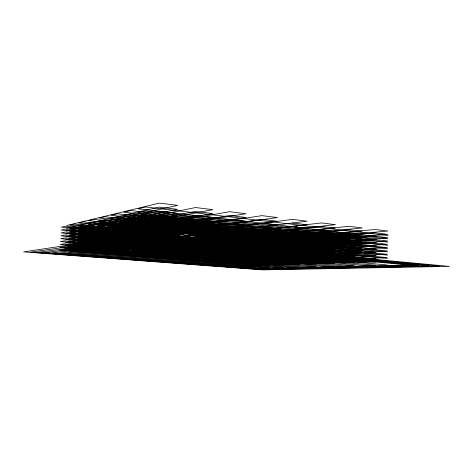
<?xml version="1.0" encoding="UTF-8"?>
<svg xmlns="http://www.w3.org/2000/svg" width="473" height="473" viewBox="0 0 473 473"><rect width="100%" height="100%" fill="white"/><g stroke="black" fill="none" stroke-linecap="round" stroke-linejoin="round"><path stroke-width="0.71" d="M66.652 225.526L159.348 203.112L177.688 205.353L80.481 226.874L94.026 228.193L195.503 207.535L212.815 209.645L107.306 229.482L120.319 230.747L229.647 211.703L246.007 213.707L133.073 231.989L376.106 255.609L365.186 256.07L129.371 233.467L122.466 234.567M66.457 228.353L159.111 207.139L177.47 209.326L80.292 229.671L300.189 250.601L292.19 251.08L82.952 231.403L78.157 232.361L284.468 251.547L277.018 251.997M78.577 226.147L83.378 225.059M66.261 231.179L158.875 211.177L177.245 213.305L80.103 232.468L93.666 233.727L195.083 215.369L212.418 217.373L106.951 234.969L119.976 236.181L229.269 219.324L245.653 221.222L132.747 237.369L145.264 238.534L261.593 223.073L277.101 224.864M93.394 226.053L88.167 227.164L300.296 247.87M66.066 234.011L158.644 215.215L177.026 217.284L79.913 235.27L93.483 236.5L194.876 219.295L212.223 221.246L106.774 237.712L119.805 238.895L229.08 223.144L245.475 224.988L132.582 240.059L145.105 241.195M87.954 230.404L93.175 229.364L308.479 250.105L317.087 249.584L98.632 228.276L104.338 227.135M145.016 219.023L137.353 220.554L376.407 246.019L365.493 246.675L130.081 222.003L123.163 223.38L355.022 247.302L344.971 247.911L116.589 224.693L110.315 225.946L335.316 248.491L326.027 249.046L74.184 224.149L69.762 225.207L284.693 246.279L277.243 246.817L73.977 227.188L69.555 228.187L270.042 247.338M93.849 230.96L195.296 211.449L212.619 213.512L107.129 232.225M65.871 236.837L158.408 219.253L176.801 221.269L79.724 238.067M65.676 239.669L158.171 223.303M82.527 237.759L77.738 238.581L284.243 256.821L276.794 257.182L73.144 239.373L68.733 240.136L269.586 257.525L262.627 257.862M98.189 235.057L103.889 234.076M129.608 229.642L122.702 230.836L354.815 253.439L344.758 253.918L116.127 231.965L109.866 233.047L335.097 254.385L325.808 254.829M120.148 233.461L229.458 215.517L245.83 217.462L132.907 234.679M65.481 242.507L157.941 227.353M176.577 225.254L79.535 240.875L93.116 242.052L194.456 227.152M97.964 238.451L103.664 237.547L325.702 257.726L334.99 257.336L73.557 233.278L69.141 234.159L375.905 262.018L364.979 262.344L128.904 241.129L122.004 242.04L354.502 262.657L344.445 262.953L115.436 242.897L109.18 243.719L334.778 263.242L325.483 263.52L103.215 244.506L97.521 245.256L316.543 263.786L307.929 264.04L92.081 245.966L86.872 246.652M109.635 236.601L115.897 235.607L344.657 256.928L354.709 256.508L65.304 229.151L61.218 230.079L449.35 266.394L262.769 269.888L23.65 251.867L127.74 236.317M136.638 232.314L144.295 231.102M93.299 239.273L194.663 223.221L212.022 225.118L106.602 240.455M145.583 233.207L261.93 215.653L277.42 217.545L157.846 234.401M65.28 245.339L157.704 231.409L176.133 233.242L79.157 246.486L92.749 247.61M176.358 229.245L79.346 243.678L92.933 244.831L194.243 231.084M72.724 245.481L68.319 246.12L269.362 262.633L262.403 262.882L64.086 246.735L60.012 247.326L255.668 263.124M97.745 241.851L103.439 241.023L325.595 260.617L334.884 260.286M109.411 240.16L115.666 239.249L344.551 259.943L354.608 259.582L122.235 238.297L129.141 237.298L365.085 259.204L376.005 258.814L136.401 236.246L144.058 235.134L387.399 258.406M145.424 235.867L261.758 219.36L277.261 221.204L157.692 237.038M65.085 248.177L157.468 235.465L175.909 237.245M211.821 228.997L106.425 243.205L119.468 244.334M119.639 241.614L228.891 226.963L245.298 228.755M169.878 235.572L292.503 219.389L307.196 221.187L157.544 239.675L169.582 240.792L292.202 226.614L306.912 228.317L181.401 241.892L192.996 242.974M136.165 240.178L143.816 239.172L387.304 261.681M142.592 240.012L45.077 252.594L258.459 268.818L418.966 265.359L82.74 234.578L77.95 235.471L284.356 254.184L276.906 254.586M64.89 251.021L157.231 239.527M86.654 249.91L91.857 249.301L307.822 266.831L316.431 266.63L97.302 248.656L102.99 247.988M121.768 245.777L128.668 244.967M135.922 244.115L143.573 243.211M193.268 237.842L321.504 222.937L335.452 224.64L204.638 238.948M181.543 239.303L307.054 224.752L292.355 223.002M144.945 243.867L261.256 230.499L276.788 232.202L157.237 244.955M245.12 232.527L132.251 245.446L144.791 246.534L261.084 234.224M228.512 234.614L119.297 247.06L106.248 245.954L261.421 226.786L276.942 228.53L157.391 242.312L169.435 243.412L292.054 230.233L306.77 231.888L181.26 244.488L192.854 245.54L321.102 233.502L335.073 235.075L204.241 246.575L215.41 247.592L348.69 236.606L361.969 238.102L226.384 248.591L237.15 249.567L374.923 239.563L387.564 240.982L247.728 250.53M92.566 250.388L193.824 238.971L211.224 240.645L105.893 251.459M78.778 252.109L175.684 241.248M193.132 240.408L321.368 226.455L335.327 228.116L204.502 241.49M244.937 236.305L132.085 248.142L144.632 249.206L260.919 237.949M215.794 240.036L349.044 226.301L362.306 227.921L226.75 241.1M92.383 253.173L321.238 229.979L335.197 231.593L204.371 244.033L215.54 245.073L348.808 233.171L362.082 234.709L226.502 246.09L237.269 247.095L375.03 236.204L387.659 237.671L247.846 248.077M169.287 246.025L291.9 233.851L306.628 235.459L181.112 247.077M276.628 235.873L157.083 247.598L169.139 248.644L291.752 237.476M215.67 242.554L348.926 229.736L362.194 231.315L226.626 243.595M118.954 252.511L228.134 242.277L244.582 243.861L131.76 253.54M105.716 254.22L211.023 244.535M237.511 242.146L375.237 229.506L387.86 231.049L248.077 243.175M276.463 239.545L156.93 250.247L168.991 251.264L291.599 241.1M192.718 248.106L320.966 237.032L334.943 238.558L156.776 252.889L168.843 253.889L291.451 244.73L306.197 246.202L180.686 254.864L192.304 255.822L320.564 247.633L334.565 249.029L203.703 256.762L214.896 257.69L348.211 250.388L361.52 251.713L225.887 258.595L236.671 259.488L374.498 253.008L387.168 254.267L247.267 260.357M237.393 244.618L375.136 232.852L387.759 234.354L247.958 245.629M306.486 239.036L180.97 249.673L192.582 250.678M118.782 255.243L227.945 246.114M144.312 254.551L320.836 240.562M270.154 244.795L263.189 245.339L65.511 226.23L61.419 227.206L256.461 245.865M277.355 244.228L284.805 243.642L78.79 223.043L83.591 221.89L292.521 243.039L300.521 242.413L88.599 220.69L93.831 219.437L308.81 241.762L317.418 241.088L99.295 218.124L105.012 216.752L326.352 240.39L335.635 239.663M306.338 242.619L180.828 252.269L192.44 253.25L320.7 244.098M131.595 256.242L244.405 247.645M215.286 250.116L348.571 240.048L361.857 241.502L226.26 251.086M334.819 242.046L203.975 251.666L215.156 252.635L348.453 243.494M156.622 255.538L276.143 246.906L260.582 245.404M292.409 245.718L300.408 245.144L88.386 223.924L93.613 222.742L308.703 244.541L317.306 243.92L99.07 221.506L104.787 220.211L326.24 243.276L335.528 242.602L110.771 218.857L117.044 217.432L345.184 241.904L355.229 241.177L123.63 215.942L130.548 214.375L365.694 240.42L376.603 239.634L137.826 212.726L145.495 210.993L387.984 238.812M144.153 257.229L260.41 249.141M168.695 256.514L291.297 248.366L306.055 249.785L180.544 257.466M156.468 258.193L275.984 250.589M247.616 252.984L387.464 244.299L374.817 242.915M269.817 252.428L262.852 252.848L64.902 235.004L60.816 235.82L387.204 264.963M168.548 259.139L291.149 252.003M192.168 258.4L320.428 251.175L334.441 252.523L203.573 259.316M247.497 255.444L387.363 247.621L374.711 246.279L236.914 254.521L226.135 253.587L361.744 244.902L123.394 219.661L130.312 218.189L365.594 243.548M262.74 255.355L269.705 254.977L68.94 237.144L73.35 236.323L316.762 258.098L308.154 258.459L92.519 239.32L87.304 240.148L299.852 258.808L291.853 259.139M292.078 253.77L300.077 253.333L87.736 233.65L92.956 232.681L308.372 252.884L316.981 252.422L98.408 231.664L104.113 230.605L325.921 251.938L335.209 251.435L110.091 229.494L116.358 228.329L387.499 255.136M344.864 250.915L354.916 250.371L122.933 227.105L129.844 225.822L365.387 249.803L376.307 249.212L137.117 224.468L144.779 223.043L387.694 248.597M180.402 260.067L305.913 253.374M247.385 257.897L387.263 250.944L374.604 249.643L236.796 257.005L226.011 256.094L361.632 248.307L348.329 246.936L215.026 255.16L203.839 254.214L376.502 242.826L137.59 216.64L145.258 215.008L387.89 242.07M192.026 260.978L320.298 254.716M291.965 256.455L299.965 256.07L87.523 236.896L92.738 235.997L308.26 255.674L316.869 255.26L65.103 232.077L61.017 232.947L256.23 250.791M365.286 252.937L376.206 252.411L136.88 228.388L144.537 227.07L387.594 251.867M214.772 260.215L348.093 253.841L361.407 255.124L225.763 261.102M203.437 261.871L334.31 256.023M214.641 262.746L347.974 257.294L361.295 258.536M236.553 261.965L374.391 256.378L387.068 257.596L225.639 263.609M276.563 262.373L284.019 262.107L77.312 244.819L82.095 244.121L291.74 261.829L299.746 261.545L87.085 243.4L92.3 242.643L308.041 261.25L316.65 260.942L60.615 238.694L64.695 237.931L375.804 265.229L364.878 265.489L82.314 240.94L77.525 241.697L284.131 259.464L276.675 259.778L72.937 242.424L68.526 243.128L269.474 260.079L262.515 260.369L64.287 243.802L60.213 244.446L325.377 266.417L334.671 266.198L108.956 247.284L115.205 246.551L344.338 265.968L354.395 265.731L64.494 240.863L60.414 241.567L255.893 258.187M236.435 264.454L374.291 259.748L386.967 260.93L247.036 265.282M299.634 264.283L291.628 264.525L81.882 247.308L77.105 247.935L283.906 264.75L276.451 264.975L72.517 248.538L68.112 249.117L269.249 265.187L262.29 265.394L63.885 249.673L59.811 250.211L255.556 265.595M255.438 268.067L59.61 253.09L63.678 252.612L262.172 267.907L269.137 267.742L67.905 252.115L72.31 251.601L276.338 267.576L283.794 267.399L76.892 251.057L81.669 250.495L291.516 267.215L299.521 267.026L78.967 249.295L194.031 235.028L211.425 236.76L106.07 248.709L119.125 249.785L228.323 238.445L244.76 240.083L131.92 250.844L144.472 251.878L260.747 241.673L276.303 243.223M269.929 249.88L69.348 231.173L73.77 230.233L277.131 249.407M284.58 248.91L78.37 229.251L83.165 228.228L292.296 248.402M317.2 246.752L98.851 224.888L104.563 223.67L326.134 246.161M335.422 245.546L110.546 222.399L116.813 221.062L345.077 244.908M387.789 245.333L110.995 215.316L117.274 213.808L345.284 238.906L355.335 238.12L123.861 212.229L130.785 210.568L365.795 237.298L376.703 236.447L138.063 208.824L145.737 206.985L388.085 235.554M132.872 237.594L30.745 252.109L261.362 269.539L439.139 266.045L132.872 237.594M137.82 238.824L37.887 252.351L259.925 269.184L429.011 265.702L137.82 238.824M147.198 241.159L52.32 252.842L256.963 268.445L408.997 265.016L147.198 241.159"/></g></svg>
